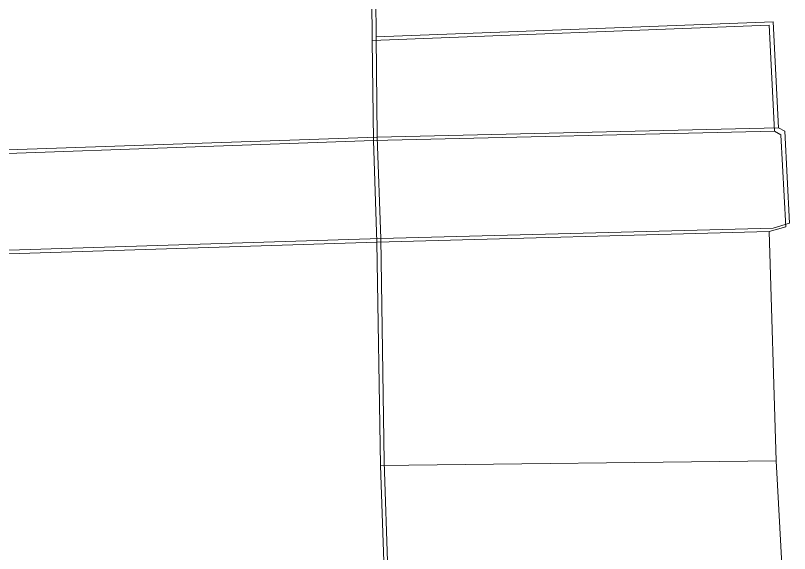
# Model space of a CAD drawing. Header units: millimetres. Extents: x 1956 to 626126, y 2654 to 1331070.
# Drawn here: x 625842.1 to 625908.7, y 1329874.1 to 1329920.4 of the extents above; entities that cross this region are included whole.
import ezdxf

# ---------------------------------------------------------------- set-up
doc = ezdxf.new("R2010")
doc.units = ezdxf.units.MM

msp = doc.modelspace()

# ---------------------------------------------------------------- linework, layer by layer
at = {"color": 1, "lineweight": 0}
for p, q in [((625872.732, 1329925.428), (625872.782, 1329918.267)), ((625873.061, 1329925.733), (625873.111, 1329918.572)), ((625872.782, 1329918.267), (625906.956, 1329919.576)), ((625873.111, 1329918.572), (625907.285, 1329919.881)), ((625906.956, 1329919.576), (625907.412, 1329910.434)), ((625907.285, 1329919.881), (625907.741, 1329910.739)), ((625872.881, 1329909.634), (625872.782, 1329918.267)), ((625873.21, 1329909.939), (625873.111, 1329918.572)), ((625907.741, 1329910.739), (625873.21, 1329909.939)), ((625908.299, 1329910.434), (625907.741, 1329910.739)), ((625907.412, 1329910.434), (625872.881, 1329909.634)), ((625907.97, 1329910.129), (625907.412, 1329910.434)), ((625908.375, 1329902.207), (625907.97, 1329910.129)), ((625908.704, 1329902.512), (625908.299, 1329910.434)), ((625839.722, 1329908.478), (625872.881, 1329909.634)), ((625840.051, 1329908.783), (625873.21, 1329909.939)), ((625873.184, 1329900.899), (625872.881, 1329909.634)), ((625873.513, 1329901.204), (625873.21, 1329909.939)), ((625873.513, 1329901.204), (625907.282, 1329902.106)), ((625906.953, 1329901.801), (625908.375, 1329902.207)), ((625907.282, 1329902.106), (625908.704, 1329902.512)), ((625873.184, 1329900.899), (625906.953, 1329901.801)), ((625906.953, 1329901.801), (625907.559, 1329882.046)), ((625840.076, 1329899.844), (625873.184, 1329900.899)), ((625840.405, 1329900.149), (625873.513, 1329901.204)), ((625873.485, 1329881.652), (625873.184, 1329900.899)), ((625873.814, 1329881.957), (625873.513, 1329901.204)), ((625907.559, 1329882.046), (625873.485, 1329881.652)), ((625907.559, 1329882.046), (625908.065, 1329872.6)), ((625873.485, 1329881.652), (625873.839, 1329871.343)), ((625873.814, 1329881.957), (625874.168, 1329871.648))]:
    msp.add_line(p, q, dxfattribs=at)

doc.saveas('drawing.dxf')
